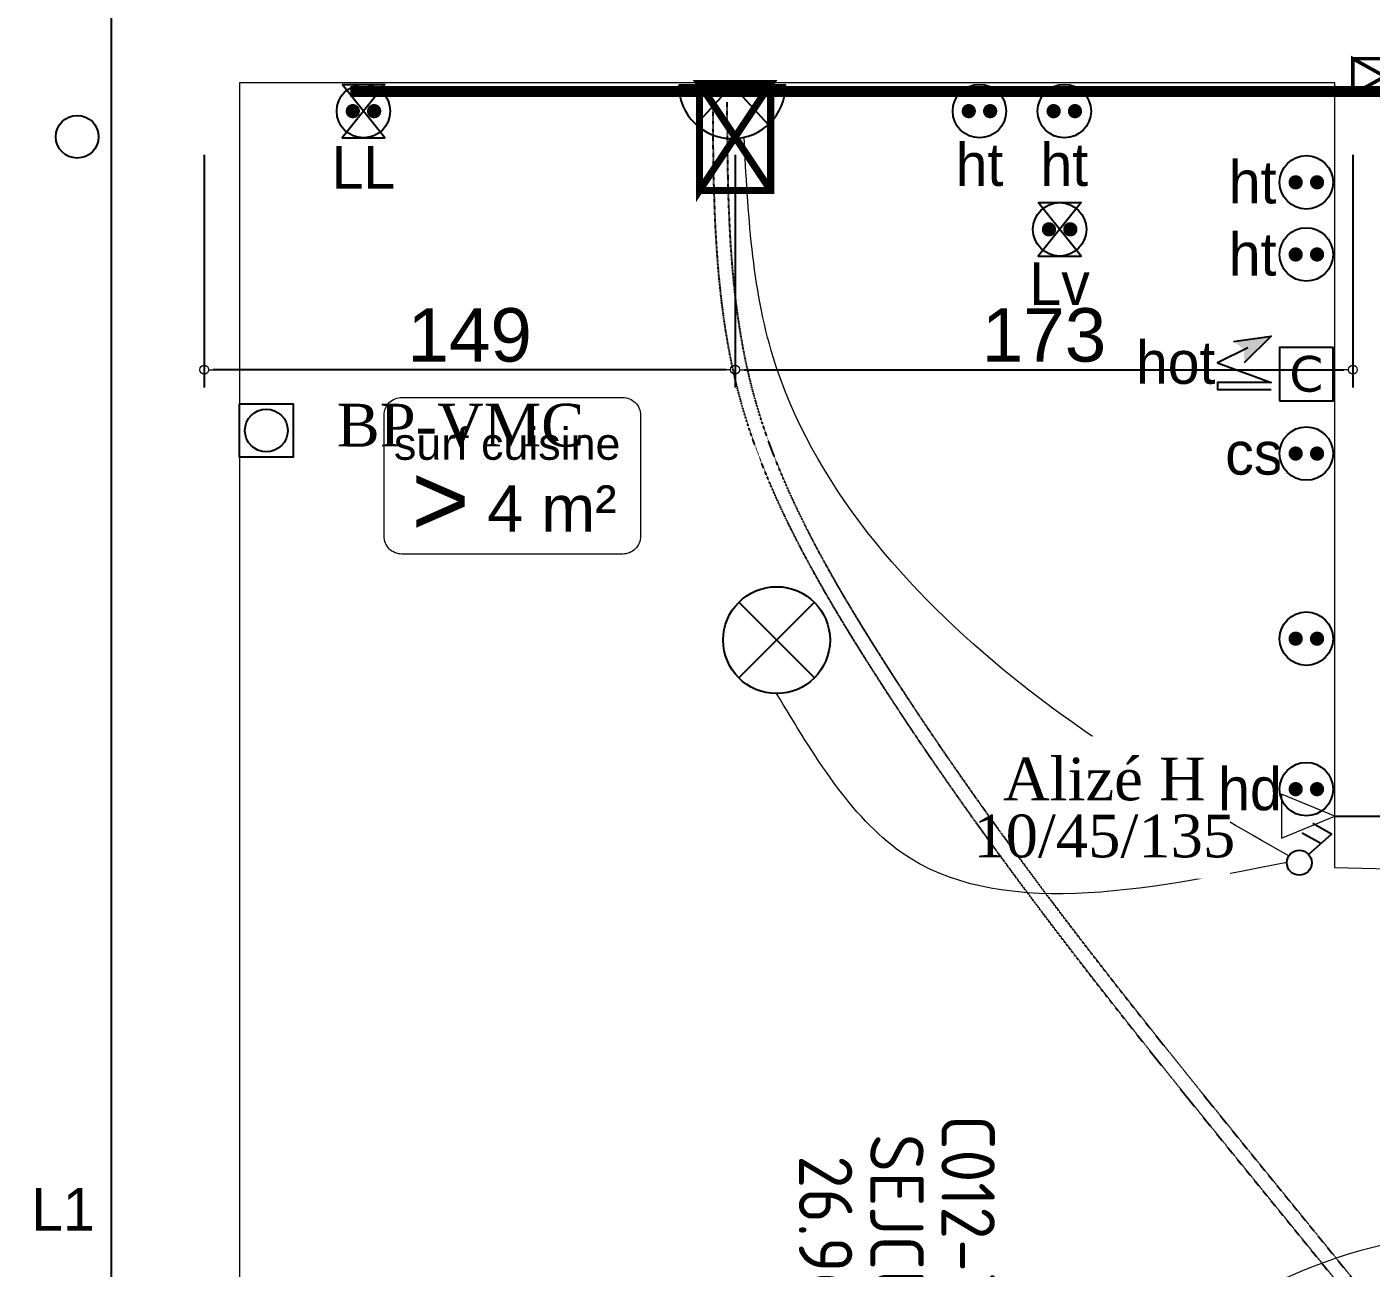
# Model space of a CAD drawing. Header units: millimetres. Extents: x 454430 to 532383, y -370512 to -310890.
# Drawn here: x 460384 to 464158, y -362647 to -359162 of the extents above; entities that cross this region are included whole.
import ezdxf

# ---------------------------------------------------------------- set-up
doc = ezdxf.new("R2010")
doc.units = ezdxf.units.MM
doc.set_wipeout_variables(frame=1)
doc.linetypes.add('prlm_ef', pattern=[0.165, 0.1, -0.065])
doc.linetypes.add('prlm_eu', pattern=[2, 1.25, -0.25, 0.25, -0.25])
doc.layers.add('_GAZELEC-BOITE INCORPO', color=36, linetype='Continuous', lineweight=18)
doc.layers.add('_GAZELEC-RESERVATION 2', color=132, linetype='Continuous', lineweight=18)
for name, color, linetype in [('_GAZELEC-EAU CHAUDE', 1, 'Continuous'), ('prlm-EAU-EF', 161, 'Continuous'), ('prlm-EAU-EPEXT', 145, 'Continuous'), ('prlm-EAU-EUEV', 25, 'Continuous'), ('prlm-ELEC-CFO', 201, 'Continuous'), ('prlm-VMC', 93, 'Continuous')]:
    doc.layers.add(name, color=color, linetype=linetype)
doc.layers.add('prlm-xpoly', color=7, linetype='Continuous', plot=False)
doc.layers.add('prlm-ZEROPLOT', color=254, linetype='Continuous', plot=False)
doc.styles.add('Arial', font='arial.ttf')
doc.styles.add('prlm-elec-cfo', font='comic.ttf', dxfattribs={"height": 12})
doc.styles.add('prlm-sejc', font='arial.ttf', dxfattribs={"height": 20})
doc.styles.add('prlm-vmc', font='pala.ttf', dxfattribs={"height": 14})
doc.styles.add('prlm-xpoly', font='isocp.shx', dxfattribs={"height": 15})
doc.styles.get("Standard").update_dxf_attribs({"font": 'arial.ttf'})
doc.dimstyles.new('200', dxfattribs={"dimtxt": 150, "dimasz": 25, "dimexe": 50, "dimexo": 50, "dimgap": 20, "dimtad": 1, "dimdec": 0, "dimlfac": 0.1, "dimdsep": 46, "dimtxsty": 'Arial', "dimblk1": 'DOTBLANK', "dimblk2": 'DOTBLANK', "dimsah": 1, "dimcen": 25, "dimclrd": 5, "dimclre": 5, "dimadec": 0, "dimazin": 0, "dimtfac": 1, "dimtdec": 0, "dimtmove": 0, "dimatfit": 3, "dimldrblk": 'DOTBLANK', "dimfxl": 50, "dimtolj": 1, "dimtzin": 0, "dimarcsym": 0})

# ---------------------------------------------------------------- blocks, each defined once
blk = doc.blocks.new('xi.LL')
at = {"color": 0, "lineweight": 5}
blk.add_wipeout([(-7.5, -7.5), (7.5, -7.5), (7.5, 7.5), (-7.5, 7.5)], dxfattribs=at).dxf.layer = 'prlm-ELEC-CFO'
at = {"layer": 'prlm-ELEC-CFO', "color": 0, "linetype": 'ByBlock', "lineweight": 5, "const_width": 2}
for points in [[(-4, 0, 1), (-2, 0, 1)], [(2, 0, 1), (4, 0, 1)]]:
    blk.add_lwpolyline(points, format="xyb", close=True, dxfattribs=at)
at = {"layer": 'prlm-ELEC-CFO', "color": 0, "linetype": 'ByBlock', "lineweight": -2}
blk.add_circle((0, 0), 7.5, dxfattribs=at)
blk = doc.blocks.new('xi.HOT')
at = {"layer": 'prlm-ELEC-CFO', "lineweight": 5}
blk.add_hatch(color=0, dxfattribs=at).paths.add_polyline_path([(-3, 6), (-0.1, 3.7), (0, 0), (7.5, 7.5)])
at = {"layer": 'prlm-ELEC-CFO', "color": 0}
for points in [[(0.95, 4.23), (-7.5, 0), (7.5, -5.5), (-7.5, -5.5), (-7.5, -7.5), (7.5, -7.5)], [(-3, 6), (7.5, 7.5), (0, 0)]]:
    blk.add_lwpolyline(points, dxfattribs=at)
blk = doc.blocks.new('xi.PCS')
at = {"color": 0, "lineweight": 5}
blk.add_wipeout([(-7.5, -7.5), (7.5, -7.5), (7.5, 7.5), (-7.5, 7.5)], dxfattribs=at).dxf.layer = 'prlm-ELEC-CFO'
at = {"layer": 'prlm-ELEC-CFO', "color": 0, "linetype": 'ByBlock', "lineweight": 5, "const_width": 2}
for points in [[(-4, 0, 1), (-2, 0, 1)], [(2, 0, 1), (4, 0, 1)]]:
    blk.add_lwpolyline(points, format="xyb", close=True, dxfattribs=at)
at = {"layer": 'prlm-ELEC-CFO', "color": 0, "linetype": 'ByBlock', "lineweight": -2}
blk.add_circle((0, 0), 7.5, dxfattribs=at)
blk = doc.blocks.new('xi.SF32')
at = {"layer": 'prlm-ELEC-CFO', "color": 0, "flags": 128}
blk.add_lwpolyline([(-7.5, -7.5), (7.5, -7.5), (7.5, 7.5), (-7.5, 7.5)], close=True, dxfattribs=at)
at = {"layer": 'prlm-ELEC-CFO', "color": 0, "linetype": 'ByBlock', "insert": (0, 0), "char_height": 10, "width": 11.36, "attachment_point": 5}
blk.add_mtext('{\\fVerdana|b0|i0|c0|p34;C}', dxfattribs=at)
blk = doc.blocks.new('xi.LV')
at = {"color": 0, "lineweight": 5}
blk.add_wipeout([(-7.5, -7.5), (7.5, -7.5), (7.5, 7.5), (-7.5, 7.5)], dxfattribs=at).dxf.layer = 'prlm-ELEC-CFO'
at = {"layer": 'prlm-ELEC-CFO', "color": 0, "linetype": 'ByBlock', "lineweight": 5, "const_width": 2}
for points in [[(-4, 0, 1), (-2, 0, 1)], [(2, 0, 1), (4, 0, 1)]]:
    blk.add_lwpolyline(points, format="xyb", close=True, dxfattribs=at)
at = {"layer": 'prlm-ELEC-CFO', "color": 0, "linetype": 'ByBlock', "lineweight": -2}
blk.add_circle((0, 0), 7.5, dxfattribs=at)
blk = doc.blocks.new('xi.PC')
at = {"color": 0, "lineweight": 5}
blk.add_wipeout([(-7.5, -7.5), (7.5, -7.5), (7.5, 7.5), (-7.5, 7.5)], dxfattribs=at).dxf.layer = 'prlm-ELEC-CFO'
at = {"layer": 'prlm-ELEC-CFO', "color": 0, "linetype": 'ByBlock', "lineweight": 5, "const_width": 2}
for points in [[(-4, 0, 1), (-2, 0, 1)], [(2, 0, 1), (4, 0, 1)]]:
    blk.add_lwpolyline(points, format="xyb", close=True, dxfattribs=at)
at = {"layer": 'prlm-ELEC-CFO', "color": 0, "linetype": 'ByBlock', "lineweight": -2}
blk.add_circle((0, 0), 7.5, dxfattribs=at)
blk = doc.blocks.new('xi.PCHT')
at = {"color": 0, "lineweight": 5}
blk.add_wipeout([(-7.5, -7.5), (7.5, -7.5), (7.5, 7.5), (-7.5, 7.5)], dxfattribs=at).dxf.layer = 'prlm-ELEC-CFO'
at = {"layer": 'prlm-ELEC-CFO', "color": 0, "linetype": 'ByBlock', "lineweight": 5, "const_width": 2}
for points in [[(-4, 0, 1), (-2, 0, 1)], [(2, 0, 1), (4, 0, 1)]]:
    blk.add_lwpolyline(points, format="xyb", close=True, dxfattribs=at)
at = {"layer": 'prlm-ELEC-CFO', "color": 0, "linetype": 'ByBlock', "lineweight": -2}
blk.add_circle((0, 0), 7.5, dxfattribs=at)
blk = doc.blocks.new('xi.PCHD')
at = {"color": 0, "lineweight": 5}
blk.add_wipeout([(-7.5, -7.5), (7.5, -7.5), (7.5, 7.5), (-7.5, 7.5)], dxfattribs=at).dxf.layer = 'prlm-ELEC-CFO'
at = {"layer": 'prlm-ELEC-CFO', "color": 0, "linetype": 'ByBlock', "lineweight": 5, "const_width": 2}
for points in [[(-4, 0, 1), (-2, 0, 1)], [(2, 0, 1), (4, 0, 1)]]:
    blk.add_lwpolyline(points, format="xyb", close=True, dxfattribs=at)
at = {"layer": 'prlm-ELEC-CFO', "color": 0, "linetype": 'ByBlock', "lineweight": -2}
blk.add_circle((0, 0), 7.5, dxfattribs=at)
blk = doc.blocks.new('xi.DA')
at = {"layer": 'prlm-ELEC-CFO', "color": 0}
for points in [[(4.05, 1.39), (-1.17, 4.34)], [(0.61, -1.67), (7.04, 4.05), (1.81, 7.01)]]:
    blk.add_lwpolyline(points, dxfattribs=at)
blk.add_circle((-2, -4), 3.5, dxfattribs=at)
blk = doc.blocks.new('xi.PTCE')
at = {"layer": 'prlm-ELEC-CFO', "color": 0}
for points in [[(-10.61, 10.61), (10.61, -10.61)], [(10.61, 10.61), (-10.61, -10.61)]]:
    blk.add_lwpolyline(points, dxfattribs=at)
at = {"layer": 'prlm-ELEC-CFO', "color": 0, "linetype": 'ByBlock'}
blk.add_circle((0, 0), 15, dxfattribs=at)
blk = doc.blocks.new('xi.ECAP')
at = {"color": 0}
blk.add_wipeout([(-15, 0), (-10.13, 11.06), (0, 15), (10.13, 11.06), (15, 0)], dxfattribs=at).dxf.layer = 'prlm-ELEC-CFO'
at = {"layer": 'prlm-ELEC-CFO', "color": 0, "linetype": 'ByBlock', "lineweight": -2, "flags": 128}
blk.add_lwpolyline([(15, 0, 1), (-15, 0)], format="xyb", close=True, dxfattribs=at)
at = {"layer": 'prlm-ELEC-CFO', "color": 0}
blk.add_lwpolyline([(-10.13, 11.06), (0, 0), (10.13, 11.06)], dxfattribs=at)
blk = doc.blocks.new('xi.4m²')
at = {"color": 0}
blk.add_wipeout([(-34.54, 20.54), (34.54, 20.54), (34.54, -20.54), (-34.54, -20.54)], dxfattribs=at).dxf.layer = 'prlm-ELEC-CFO'
at = {"layer": 'prlm-ELEC-CFO', "color": 0, "lineweight": 13}
blk.add_lwpolyline([(-31, 22), (31, 22, -0.414214), (36, 17), (36, -17, -0.414214), (31, -22), (-31, -22, -0.414214), (-36, -17), (-36, 17, -0.414214)], format="xyb", close=True, dxfattribs=at)
at = {"layer": 'prlm-ELEC-CFO', "color": 0, "attachment_point": 6, "line_spacing_factor": 0.8, "style": 'prlm-sejc'}
for s, insert, char_height in [('surf cuisine', (30.36, 8.9), 9), ('4 m²', (29.31, -9.19), 13)]:
    blk.add_mtext(s, dxfattribs=dict(at, insert=insert, char_height=char_height))
at = {"layer": 'prlm-ELEC-CFO', "color": 0, "style": 'prlm-sejc', "flags": 8}
blk.add_attdef('?', (-28.3, -16.79), '', height=20, dxfattribs=at)
blk = doc.blocks.new('xi.epext')
at = {"layer": 'prlm-EAU-EPEXT', "color": 0, "linetype": 'ByBlock', "lineweight": -2}
blk.add_circle((0, 0), 5, dxfattribs=at)
blk = doc.blocks.new('xi.be')
at = {"layer": 'prlm-VMC', "color": 0, "linetype": 'ByBlock', "lineweight": 5, "flags": 128}
blk.add_lwpolyline([(-6.17, -15), (6.17, -15), (0, 0)], close=True, dxfattribs=at)
at = {"layer": 'prlm-VMC', "color": 0, "linetype": 'ByBlock', "lineweight": 5}
blk.add_solid([(0, -1), (5.17, -14), (-5.17, -14), (0, -1)], dxfattribs=at)
blk = doc.blocks.new('xi.bp-vmc-cui')
at = {"layer": 'prlm-VMC', "color": 0, "linetype": 'ByBlock', "lineweight": -2, "flags": 128}
blk.add_lwpolyline([(-7.5, 7.5), (7.5, 7.5), (7.5, -7.5), (-7.5, -7.5)], close=True, dxfattribs=at)
at = {"layer": 'prlm-VMC', "color": 0, "linetype": 'ByBlock', "lineweight": -2}
blk.add_circle((0, 0), 6, dxfattribs=at)
blk = doc.blocks.new('xi.LLrob')
at = {"layer": 'prlm-EAU-EF', "color": 0}
blk.add_lwpolyline([(-6, 7.5), (6, 7.5), (-6, -7.5), (6, -7.5)], close=True, dxfattribs=at)
blk = doc.blocks.new('xi.LVrob')
at = {"layer": 'prlm-EAU-EF', "color": 0}
blk.add_lwpolyline([(-6, 7.5), (6, 7.5), (-6, -7.5), (6, -7.5)], close=True, dxfattribs=at)
blk = doc.blocks.new('_DOTBLANK')
at = {"color": 0, "linetype": 'ByBlock'}
blk.add_line((-0.5, 0), (-1, 0), dxfattribs=at)
blk.add_circle((0, 0), 0.5, dxfattribs=at)
blk = doc.blocks.new('*D207')
at = {"layer": '_GAZELEC-BOITE INCORPO', "color": 5, "lineweight": -2, "transparency": 16777216}
for p, q in [((460882.3, -359521.2), (460882.3, -360174.2)), ((462372.6, -359521.2), (462372.6, -360174.2)), ((462347.6, -360124.2), (460907.3, -360124.2))]:
    blk.add_line(p, q, dxfattribs=at)
at = {"layer": '_GAZELEC-BOITE INCORPO', "color": 5, "lineweight": -2, "transparency": 16777216, "xscale": 25, "yscale": 25, "zscale": 25, "rotation": 180}
blk.add_blockref('_DOTBLANK', (460882.3, -360124.2), dxfattribs=at)
at = {"layer": '_GAZELEC-BOITE INCORPO', "color": 5, "lineweight": -2, "transparency": 16777216, "xscale": 25, "yscale": 25, "zscale": 25}
blk.add_blockref('_DOTBLANK', (462372.6, -360124.2), dxfattribs=at)
at = {"layer": '_GAZELEC-BOITE INCORPO', "color": 0, "transparency": 16777216, "insert": (461627.4, -360027.6), "char_height": 150, "attachment_point": 5, "style": 'Arial'}
blk.add_mtext('\\A1;149', dxfattribs=at)
blk = doc.blocks.new('*D208')
at = {"layer": '_GAZELEC-BOITE INCORPO', "color": 5, "lineweight": -2, "transparency": 16777216}
for p, q in [((462372.6, -359521.2), (462372.6, -360174.2)), ((464106.9, -359521.2), (464106.9, -360174.2)), ((462397.6, -360124.2), (464081.9, -360124.2))]:
    blk.add_line(p, q, dxfattribs=at)
at = {"layer": '_GAZELEC-BOITE INCORPO', "color": 5, "lineweight": -2, "transparency": 16777216, "xscale": 25, "yscale": 25, "zscale": 25, "rotation": 180}
blk.add_blockref('_DOTBLANK', (462372.6, -360124.2), dxfattribs=at)
at = {"layer": '_GAZELEC-BOITE INCORPO', "color": 5, "lineweight": -2, "transparency": 16777216, "xscale": 25, "yscale": 25, "zscale": 25}
blk.add_blockref('_DOTBLANK', (464106.9, -360124.2), dxfattribs=at)
at = {"layer": '_GAZELEC-BOITE INCORPO', "color": 0, "transparency": 16777216, "insert": (463239.8, -360027.6), "char_height": 150, "attachment_point": 5, "style": 'Arial'}
blk.add_mtext('\\A1;173', dxfattribs=at)

msp = doc.modelspace()

# ---------------------------------------------------------------- linework, layer by layer
at = {"layer": '_GAZELEC-RESERVATION 2', "const_width": 10}
msp.add_lwpolyline([(464107.9, -359251), (464286.6, -359250.9), (464286.6, -359350.9), (464106.9, -359350.9), (464106.9, -359251), (464286.6, -359350.9), (464286.5, -359250.9), (464106.9, -359350.9)], dxfattribs=at)
at = {"layer": 'prlm-ELEC-CFO', "lineweight": 13}
msp.add_spline([(465394.8, -362599.8), (464122.5, -362599.8), (463183.3, -363136.6)], degree=3, dxfattribs=at)
at = {"layer": 'prlm-xpoly', "lineweight": 0}
msp.add_lwpolyline([(465569.2, -365723.2), (465569.2, -360858.6), (464286.3, -360858.6), (464285.9, -361528.6), (464056.3, -361523.2), (464056.3, -359318.3), (460981.6, -359318.3), (460981.6, -365723.2)], close=True, dxfattribs=at)

# ---------------------------------------------------------------- block references
at = {"layer": 'prlm-EAU-EPEXT', "xscale": 11.99999999999999, "yscale": 11.99999999999999, "zscale": 11.99999999999999}
msp.add_blockref('xi.epext', (460525.8, -359470.1), dxfattribs=at)
at = {"layer": 'prlm-ELEC-CFO', "xscale": 10, "yscale": 10, "zscale": 10}
for name, p in [('xi.SF32', (463976.3, -360136.7)), ('xi.PTCE', (462489.2, -360883.6))]:
    msp.add_blockref(name, p, dxfattribs=at)
at = {"layer": 'prlm-VMC', "xscale": 10, "yscale": 10, "zscale": 10}
msp.add_blockref('xi.bp-vmc-cui', (461056.6, -360294.9), dxfattribs=at)

# ---------------------------------------------------------------- texts
at = {"layer": 'prlm-ELEC-CFO', "lineweight": 20, "insert": (460485.7, -362481.9), "char_height": 120, "attachment_point": 5, "line_spacing_factor": 0.8, "style": 'prlm-elec-cfo', "bg_fill": 3, "box_fill_scale": 1.1, "bg_fill_color": 256, "bg_fill_transparency": 0}
msp.add_mtext('L1', dxfattribs=at)
at = {"layer": 'prlm-xpoly', "lineweight": 20, "insert": (462826.7, -362540.9), "char_height": 150, "attachment_point": 5, "rotation": 270, "line_spacing_factor": 0.8, "style": 'prlm-xpoly'}
msp.add_mtext('C012-T4\\PSEJCUI\\P26.90', dxfattribs=at)

# ---------------------------------------------------------------- next in the draw order: block references
at = {"layer": 'prlm-ELEC-CFO', "xscale": 10, "yscale": 10, "zscale": 10}
msp.add_blockref('xi.4m²', (461747.1, -360421.9), dxfattribs=at).add_auto_attribs({'?': '>'})
msp.add_blockref('xi.PC', (463976.3, -360879.6), dxfattribs=at)

# ---------------------------------------------------------------- next in the draw order: texts
at = {"layer": 'prlm-ELEC-CFO', "lineweight": 20, "char_height": 120, "attachment_point": 5, "line_spacing_factor": 0.8, "style": 'prlm-elec-cfo', "bg_fill": 3, "box_fill_scale": 1.1, "bg_fill_color": 256, "bg_fill_transparency": 0}
for s, insert in [('ht', (463058.6, -359549)), ('ht', (463296.8, -359549)), ('LL', (461329.3, -359555.7)), ('ht', (463825.5, -359598.1)), ('ht', (463825.5, -359800.7)), ('Lv', (463283.7, -359883)), ('hot', (463609.4, -360104.8)), ('cs', (463828.8, -360359.8)), ('hd', (463818, -361302.1))]:
    msp.add_mtext(s, dxfattribs=dict(at, insert=insert))

# ---------------------------------------------------------------- next in the draw order: block references
at = {"layer": 'prlm-ELEC-CFO', "xscale": 10, "yscale": 10, "zscale": 10}
for name, p in [('xi.LL', (461329.3, -359398.3)), ('xi.PCHT', (463058.6, -359398.3)), ('xi.PCHT', (463296.8, -359398.3)), ('xi.PCHT', (463976.3, -359598.1)), ('xi.LV', (463283.7, -359730.2)), ('xi.PCHT', (463976.3, -359800.7)), ('xi.HOT', (463802.1, -360104.8)), ('xi.PCS', (463976.3, -360359.8)), ('xi.PCHD', (463976.3, -361302.1))]:
    msp.add_blockref(name, p, dxfattribs=at)

# ---------------------------------------------------------------- next in the draw order: texts
at = {"layer": 'prlm-VMC', "insert": (461254.1, -360219.9), "char_height": 120, "attachment_point": 1, "style": 'prlm-vmc'}
msp.add_mtext_dynamic_manual_height_columns('BP-VMC', width=101.13, gutter_width=50, heights=[0], dxfattribs=at)

# ---------------------------------------------------------------- next in the draw order: linework, layer by layer
at = {"layer": 'prlm-ELEC-CFO', "lineweight": 13}
for points in [[(463926.9, -361489.8), (463151.3, -360987.7), (462479.5, -360089), (462397.7, -359471.6)], [(463921.3, -361507.9), (462838.3, -361478.9), (462489.2, -361033.6)]]:
    msp.add_spline(points, degree=3, dxfattribs=at)
at = {"layer": 'prlm-VMC'}
msp.add_lwpolyline([(464056.3, -361377.8), (465401.2, -361377.8), (465401.2, -360323.1), (465876.2, -360323.1)], dxfattribs=at)

# ---------------------------------------------------------------- next in the draw order: block references
at = {"layer": 'prlm-EAU-EF', "xscale": 10, "yscale": 10, "zscale": 10}
for name, p in [('xi.LLrob', (461329.3, -359398.3)), ('xi.LVrob', (463283.7, -359730.2))]:
    msp.add_blockref(name, p, dxfattribs=at)
at = {"layer": 'prlm-ELEC-CFO', "xscale": 10, "yscale": 10, "zscale": 10}
msp.add_blockref('xi.DA', (463976.3, -361468.8), dxfattribs=at)
at = {"layer": 'prlm-VMC', "xscale": 10, "yscale": 10, "zscale": 10, "rotation": 269.9999999999998}
msp.add_blockref('xi.be', (464056.3, -361377.8), dxfattribs=at)

# ---------------------------------------------------------------- next in the draw order: block references
at = {"layer": 'prlm-ELEC-CFO', "xscale": 10, "yscale": 10, "zscale": 10, "rotation": 180.0000000000004}
msp.add_blockref('xi.ECAP', (462364.5, -359325.4), dxfattribs=at)

# ---------------------------------------------------------------- next in the draw order: linework, layer by layer
at = {"layer": '_GAZELEC-BOITE INCORPO', "const_width": 20}
msp.add_lwpolyline([(462272.6, -359521.2), (462272.6, -359621.2), (462472.6, -359621.1), (462472.5, -359321.1), (462272.5, -359321.2), (462272.6, -359621.2), (462472.5, -359321.1), (462272.5, -359321.2), (462472.6, -359621.1)], dxfattribs=at)
at = {"layer": 'prlm-EAU-EUEV', "linetype": 'prlm_eu', "ltscale": 50, "const_width": 30, "flags": 128}
msp.add_lwpolyline([(461292.9, -359343.1), (466152.9, -359343.1), (466152.9, -360009)], dxfattribs=at)
at = {"layer": 'prlm-ZEROPLOT'}
msp.add_lwpolyline([(460621.8, -321130.8), (469528.3, -321130.8), (469528.3, -324327.2), (476621.9, -324326.1), (476621.9, -365259.1), (469151.8, -365259.1), (469147, -363469), (460621.8, -363469)], close=True, dxfattribs=at)

# ---------------------------------------------------------------- next in the draw order: texts
at = {"layer": 'prlm-EAU-EF', "lineweight": 20, "char_height": 120, "attachment_point": 5, "line_spacing_factor": 0.8, "style": 'prlm-elec-cfo', "bg_fill": 3, "box_fill_scale": 1.1, "bg_fill_color": 256, "bg_fill_transparency": 0}
for s, insert in [('LL', (461329.3, -359555.7)), ('Lv', (463283.7, -359883))]:
    msp.add_mtext(s, dxfattribs=dict(at, insert=insert))
at = {"layer": 'prlm-VMC', "ltscale": 25, "insert": (463409.1, -361354.4), "char_height": 120, "width": 586.147, "attachment_point": 5, "line_spacing_factor": 0.8, "style": 'prlm-vmc', "bg_fill": 2}
msp.add_mtext('Alizé H 10/45/135', dxfattribs=at)

# ---------------------------------------------------------------- next in the draw order: linework, layer by layer
at = {"layer": '_GAZELEC-EAU CHAUDE', "linetype": 'prlm_ef'}
msp.add_open_spline([(467173.4, -365609), (467130.3, -365607.5), (467086.8, -365605.9), (466999.6, -365601), (466955.9, -365597.6), (466896.4, -365590.7), (466880.9, -365588.7), (466854.5, -365584.8), (466843.7, -365583.1), (466811.2, -365577.5), (466789.6, -365573.2), (466746.5, -365563.5), (466725.1, -365558), (466685.3, -365546.6), (466666.9, -365540.9), (466633.9, -365529.5), (466619.3, -365524.2), (466592.5, -365513.6), (466580.2, -365508.4), (466543.6, -365492.3), (466519.7, -365480.5), (466473.2, -365455.3), (466450.5, -365441.8), (466389.1, -365402.7), (466351.5, -365375.5), (466278.9, -365317.6), (466243.8, -365287), (466175.5, -365223.4), (466142.3, -365190.4), (466077.2, -365123.3), (466045.3, -365089.1), (466004.6, -365044.9), (465995.5, -365034.9), (465977.2, -365015), (465968.2, -365005), (465940.9, -364975.1), (465922.9, -364955.1), (465868.8, -364895.1), (465833.1, -364855.1), (465726.6, -364734.6), (465656.5, -364654), (465449, -364411.5), (465314, -364248.9), (464950, -363802.5), (464725.3, -363517.7), (464462.3, -363185.8), (464424.3, -363137.9), (464310.1, -362994.2), (464233.8, -362898.5), (464135.5, -362776.2), (464113.8, -362749.3), (464070.5, -362695.6), (464048.7, -362668.8), (463983.5, -362588.3), (463939.8, -362534.7), (463808.7, -362373.6), (463721.2, -362266.1), (463473.1, -361957.9), (463313.6, -361755.6), (463113, -361484.5), (463066.7, -361420.9), (462930, -361228.2), (462841.3, -361097.3), (462744.5, -360945.2), (462733.1, -360927.1), (462710.4, -360890.8), (462699.1, -360872.6), (462665.6, -360817.7), (462643.6, -360780.8), (462583.1, -360675.4), (462545.9, -360606.2), (462478.4, -360465), (462448, -360393), (462415.4, -360299.8), (462408.9, -360280), (462397.4, -360243.1), (462392.4, -360226.1), (462384.6, -360197.4), (462381.5, -360185.9), (462375.7, -360162.7), (462372.9, -360151.1), (462365, -360116.2), (462360.2, -360092.8), (462347, -360022.4), (462340, -359975.2), (462325.8, -359855), (462320.4, -359781.7), (462313.6, -359634.7), (462312.1, -359560.9), (462310.9, -359448.9), (462310.7, -359410.6), (462310.4, -359372.4)], degree=3, knots=[0, 0, 0, 0, 129.346042, 129.346042, 258.692084, 258.692084, 304.444518, 304.444518, 336.294292, 336.294292, 399.99384, 399.99384, 463.693388, 463.693388, 519.346718, 519.346718, 564.125017, 564.125017, 602.699836, 602.699836, 679.849474, 679.849474, 756.999112, 756.999112, 892.673533, 892.673533, 1028.347953, 1028.347953, 1164.022374, 1164.022374, 1299.696795, 1299.696795, 1339.14569, 1339.14569, 1378.594586, 1378.594586, 1457.492378, 1457.492378, 1615.287961, 1615.287961, 1930.879127, 1930.879127, 2562.06146, 2562.06146, 3658.420158, 3658.420158, 3843.63762, 3843.63762, 4214.072545, 4214.072545, 4318.452973, 4318.452973, 4422.833401, 4422.833401, 4631.594258, 4631.594258, 5049.11597, 5049.11597, 5820.80916, 5820.80916, 6054.966651, 6054.966651, 6523.281635, 6523.281635, 6586.241525, 6586.241525, 6649.201414, 6649.201414, 6775.121193, 6775.121193, 7005.538933, 7005.538933, 7235.956673, 7235.956673, 7297.824607, 7297.824607, 7350.351372, 7350.351372, 7385.753791, 7385.753791, 7421.15621, 7421.15621, 7491.961049, 7491.961049, 7633.570725, 7633.570725, 7850.525779, 7850.525779, 8067.480832, 8067.480832, 8180.172193, 8180.172193, 8180.172193, 8180.172193], dxfattribs=at)
at = {"layer": 'prlm-EAU-EF', "linetype": 'prlm_ef'}
msp.add_spline([(467174.9, -365569), (466837.7, -365541.5), (466583.4, -365466.2), (466019, -365001.4), (464134.3, -362711.1), (462772.1, -360913.9), (462424.9, -360193.4), (462350.4, -359372.2)], degree=3, dxfattribs=at)

# ---------------------------------------------------------------- next in the draw order: dimensions: what is measured, and where the dimension line sits
at = {"layer": '_GAZELEC-BOITE INCORPO'}
for base, p2, picture, middle in [((460882.3, -360124.2), (460882.3, -359471.2), '*D207', (461627.4, -360027.6)), ((464106.9, -360124.2), (464106.9, -359471.2), '*D208', (463239.8, -360027.6))]:
    dim = msp.add_linear_dim(base=base, p1=(462372.6, -359471.2), p2=p2, dimstyle='200', dxfattribs=at)
    dim.commit()
    dim.dimension.update_dxf_attribs({"geometry": picture, "text_midpoint": middle})

doc.saveas('drawing.dxf')
